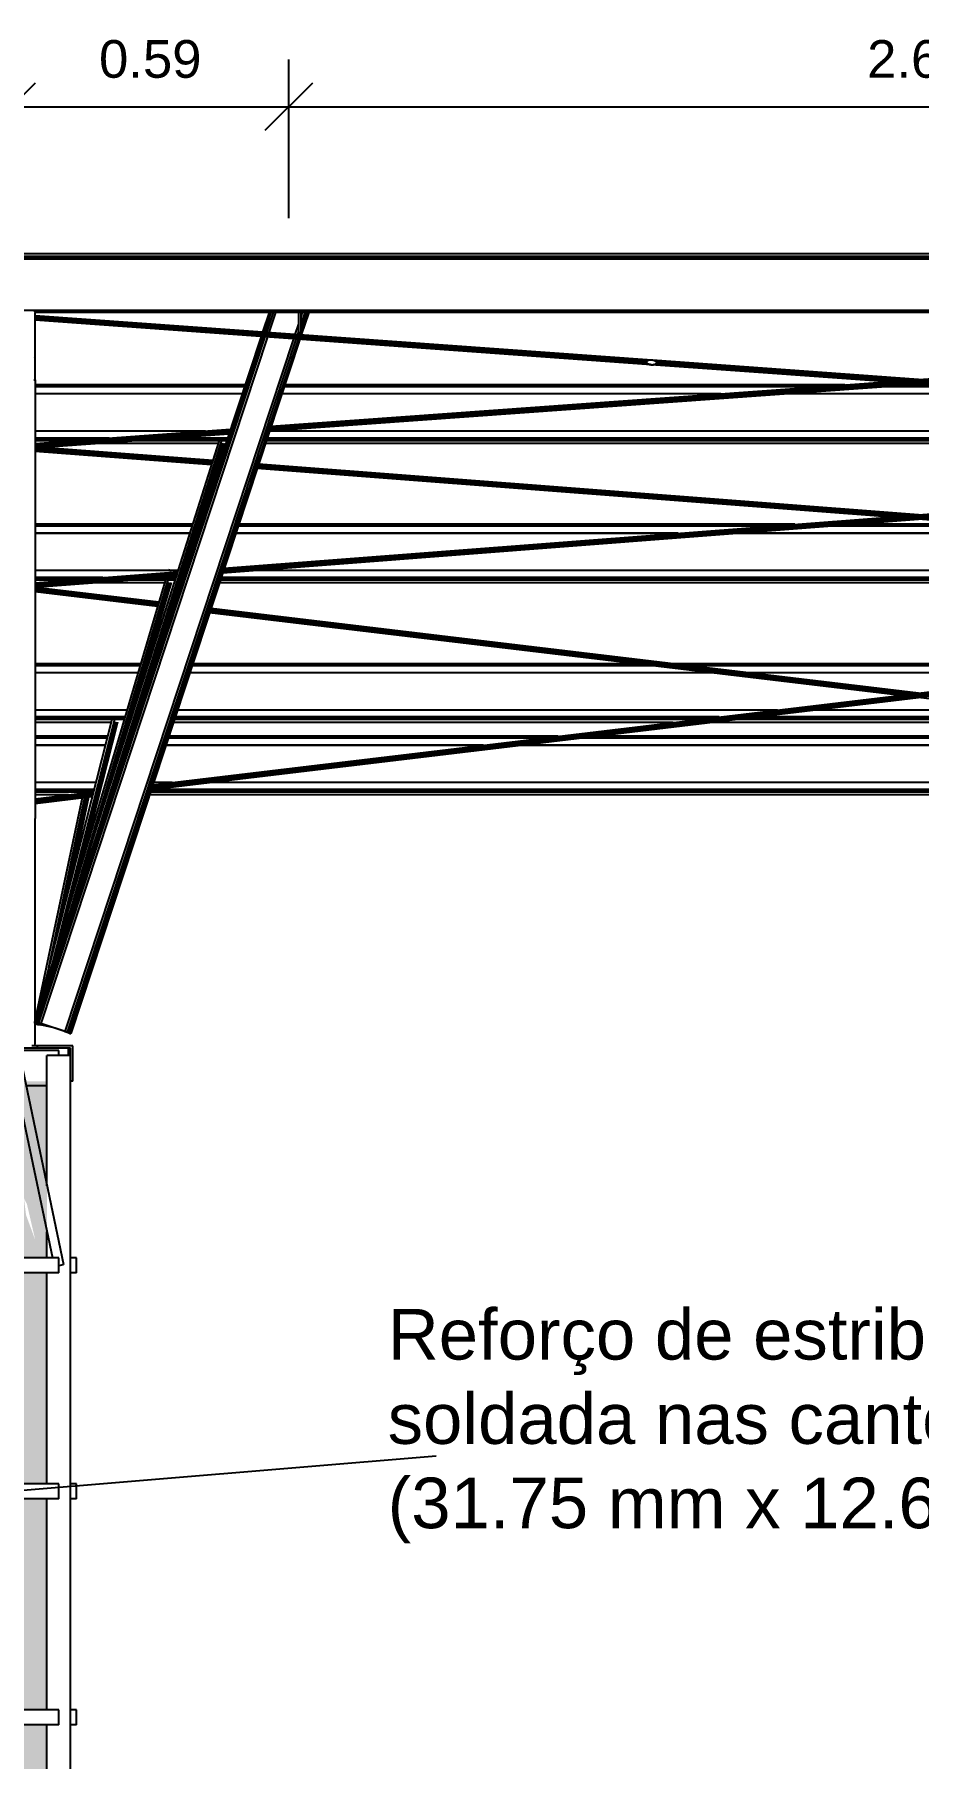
# Model space of a CAD drawing. Header units: millimetres. Extents: x 357 to 945, y 547 to 720.
# Drawn here: x 686.276 to 688.152, y 644.764 to 648.425 of the extents above; entities that cross this region are included whole.
import ezdxf

# ---------------------------------------------------------------- set-up
doc = ezdxf.new("R2010")
doc.units = ezdxf.units.MM
doc.header["$PDMODE"] = 34
doc.layers.add('ANC_COTAS', color=7, linetype='Continuous', lineweight=9)
for name, color, linetype in [('LCL - COTAS', 30, 'Continuous'), ('LCL-TEXTO4', 4, 'Continuous'), ('PLANTA-VIS', 7, 'Continuous')]:
    doc.layers.add(name, color=color, linetype=linetype)
doc.styles.add('Arial', font='arial.ttf')
doc.styles.add('ROMANS', font='arial.ttf')
doc.dimstyles.new('1-100', dxfattribs={"dimscale": 2, "dimtxt": 0.04, "dimasz": 0.05, "dimexe": 0.05, "dimexo": 0.1, "dimgap": 0.03, "dimtad": 1, "dimzin": 1, "dimdsep": 46, "dimtxsty": 'Arial', "dimblk": 'OBLIQUE', "dimcen": 0, "dimclrd": 256, "dimclre": 256, "dimclrt": 256, "dimadec": 0, "dimazin": 0, "dimtfac": 1, "dimtofl": 0, "dimtmove": 2, "dimatfit": 3, "dimldrblk": 'OBLIQUE', "dimfxl": 0.04, "dimtolj": 1, "dimtzin": 1, "dimarcsym": 0})

# ---------------------------------------------------------------- blocks, each defined once
blk = doc.blocks.new('_OBLIQUE')
at = {"color": 0, "linetype": 'ByBlock', "lineweight": -2}
blk.add_line((-0.5, -0.5), (0.5, 0.5), dxfattribs=at)
blk = doc.blocks.new('*D183')
at = {"layer": 'Defpoints', "color": 0, "transparency": 16777216}
for p in [(686.2271, 648.2721), (685.6411, 647.8351), (686.2271, 647.7428)]:
    blk.add_point(p, dxfattribs=at)
at = {"layer": 'LCL - COTAS', "lineweight": -2, "transparency": 16777216}
for p, q in [((685.6411, 648.0351), (685.6411, 648.3721)), ((686.2271, 647.9428), (686.2271, 648.3721)), ((685.6411, 648.2721), (686.2271, 648.2721))]:
    blk.add_line(p, q, dxfattribs=at)
at = {"layer": 'LCL - COTAS', "lineweight": -2, "transparency": 16777216, "xscale": 0.1, "yscale": 0.1, "zscale": 0.1, "rotation": 180}
blk.add_blockref('_OBLIQUE', (685.6411, 648.2721), dxfattribs=at)
at = {"layer": 'LCL - COTAS', "lineweight": -2, "transparency": 16777216, "xscale": 0.1, "yscale": 0.1, "zscale": 0.1}
blk.add_blockref('_OBLIQUE', (686.2271, 648.2721), dxfattribs=at)
at = {"layer": 'LCL - COTAS', "transparency": 16777216, "insert": (685.9341, 648.3729), "char_height": 0.08, "attachment_point": 5, "style": 'Arial'}
blk.add_mtext('\\A1;0.59', dxfattribs=at)
blk = doc.blocks.new('*D184')
at = {"layer": 'Defpoints', "color": 0, "transparency": 16777216}
for p in [(686.8156, 648.2721), (686.8156, 647.8351), (686.2271, 647.7428)]:
    blk.add_point(p, dxfattribs=at)
at = {"layer": 'LCL - COTAS', "lineweight": -2, "transparency": 16777216}
for p, q in [((686.2271, 647.9428), (686.2271, 648.3721)), ((686.8156, 648.0351), (686.8156, 648.3721)), ((686.2271, 648.2721), (686.8156, 648.2721))]:
    blk.add_line(p, q, dxfattribs=at)
at = {"layer": 'LCL - COTAS', "lineweight": -2, "transparency": 16777216, "xscale": 0.1, "yscale": 0.1, "zscale": 0.1, "rotation": 180}
blk.add_blockref('_OBLIQUE', (686.2271, 648.2721), dxfattribs=at)
at = {"layer": 'LCL - COTAS', "lineweight": -2, "transparency": 16777216, "xscale": 0.1, "yscale": 0.1, "zscale": 0.1}
blk.add_blockref('_OBLIQUE', (686.8156, 648.2721), dxfattribs=at)
at = {"layer": 'LCL - COTAS', "transparency": 16777216, "insert": (686.5214, 648.3729), "char_height": 0.08, "attachment_point": 5, "style": 'Arial'}
blk.add_mtext('\\A1;0.59', dxfattribs=at)
blk = doc.blocks.new('*D185')
at = {"layer": 'Defpoints', "color": 0, "transparency": 16777216}
for p in [(689.4886, 648.2721), (686.8156, 647.8351), (689.4886, 647.8351)]:
    blk.add_point(p, dxfattribs=at)
at = {"layer": 'LCL - COTAS', "lineweight": -2, "transparency": 16777216}
for p, q in [((686.8156, 648.0351), (686.8156, 648.3721)), ((689.4886, 648.0351), (689.4886, 648.3721)), ((686.8156, 648.2721), (689.4886, 648.2721))]:
    blk.add_line(p, q, dxfattribs=at)
at = {"layer": 'LCL - COTAS', "lineweight": -2, "transparency": 16777216, "xscale": 0.1, "yscale": 0.1, "zscale": 0.1, "rotation": 180}
blk.add_blockref('_OBLIQUE', (686.8156, 648.2721), dxfattribs=at)
at = {"layer": 'LCL - COTAS', "lineweight": -2, "transparency": 16777216, "xscale": 0.1, "yscale": 0.1, "zscale": 0.1}
blk.add_blockref('_OBLIQUE', (689.4886, 648.2721), dxfattribs=at)
at = {"layer": 'LCL - COTAS', "transparency": 16777216, "insert": (688.1521, 648.3729), "char_height": 0.08, "attachment_point": 5, "style": 'Arial'}
blk.add_mtext('\\A1;2.67', dxfattribs=at)

msp = doc.modelspace()

# ---------------------------------------------------------------- hatches: boundary and pattern name
at = {"layer": 'ANC_COTAS'}
h = msp.add_hatch(dxfattribs=at)
h.set_pattern_fill('AR-CONC', color=256, scale=0.0005)
h.set_pattern_definition([(50, (-0.12053, -11.3066), (0.0910923345, -0.007969543), [0.009525, -0.104775]), (355, (-0.12053, -11.3066), (-0.017621711, 0.095528423), [0.00762, -0.083820292]), (100.451445, (-0.11294, -11.30726), (0.0734706235, 0.087558876), [0.008095004, -0.089045122]), (46.1842, (-0.12053, -11.2812), (0.13553952, -0.021021164), [0.0142875, -0.1571625]), (96.635558, (-0.10924, -11.28295), (0.118702067, 0.123713062), [0.012142512, -0.133567804]), (351.184151, (-0.12053, -11.2812), (0.118702067, 0.123713062), [0.011429984, -0.125729866]), (21, (-0.10783, -11.28755), (0.0758071956, -0.051132599), [0.009525, -0.104775]), (326, (-0.10783, -11.28755), (0.030901014, 0.092093983), [0.00762, -0.08382]), (71.451445, (-0.10151, -11.29181), (0.10670821, 0.0409613844), [0.008095004, -0.089044969]), (37.5, (-0.12053, -11.3066), (0.0015443016, 0.0422775194), [0, -0.082804, 0, -0.08509, 0, -0.0841375]), (7.5, (-0.12053, -11.3066), (0.0334098313, 0.0500902874), [0, -0.048514, 0, -0.080899, 0, -0.0320675]), (327.5, (-0.148852, -11.3066), (0.0677952976, -0.002864372), [0, -0.03175, 0, -0.09906, 0, -0.131445]), (317.5, (-0.16155, -11.3066), (0.0740645907, 0.0127132455), [0, -0.041275, 0, -0.065786, 0, -0.093345])])
h.paths.add_polyline_path([(686.3021, 643.87517), (686.1521, 643.87517), (686.1521, 643.61715), (686.3021, 643.61715)])
h.paths.add_polyline_path([(686.3021, 644.35517), (686.1521, 644.35517), (686.1521, 643.90692), (686.3021, 643.90692)])
h.paths.add_polyline_path([(686.3021, 644.83517), (686.1521, 644.83517), (686.1521, 644.38692), (686.3021, 644.38692)])
h.paths.add_polyline_path([(686.3021, 645.31517), (686.1521, 645.31517), (686.1521, 644.86692), (686.3021, 644.86692)])
h.paths.add_polyline_path([(686.3021, 645.79517), (686.1521, 645.79517), (686.1521, 645.34692), (686.3021, 645.34692)])
h.paths.add_polyline_path([(686.3021, 646.20214), (686.1521, 646.20214), (686.1521, 645.82692), (686.3021, 645.82692)])
h.paths.add_polyline_path([(686.25761, 645.91802), (686.27722, 645.86467), (686.25949, 645.9413), (686.2532, 645.95388)], flags=16)

# ---------------------------------------------------------------- linework, layer by layer
msp.add_line((687.12807, 645.40574), (686.2174, 645.33014))
at = {"layer": 'PLANTA-VIS', "extrusion": (0, 1, 0)}
for p, q in [((690.0771, 647.95968), (685.2271, 647.95968)), ((690.0771, 647.95372), (685.2271, 647.95372)), ((690.0771, 647.95306), (685.2271, 647.95306)), ((690.0771, 647.95175), (685.2271, 647.95175)), ((690.0771, 647.94998), (685.2271, 647.94998)), ((690.0771, 647.94803), (685.2271, 647.94803)), ((690.0771, 647.83926), (685.2271, 647.83926)), ((690.03025, 647.83742), (686.27394, 647.83742)), ((690.0284, 647.83598), (686.2758, 647.83598)), ((690.02767, 647.83515), (686.27652, 647.83515)), ((686.27664, 647.73904), (686.27664, 647.8351)), ((690.02751, 647.83506), (686.27668, 647.83506)), ((686.2771, 647.73672), (686.2771, 647.83506)), ((686.77352, 647.83506), (686.75972, 647.79324)), ((686.77456, 647.83506), (686.76074, 647.79316)), ((686.77753, 647.83506), (686.76364, 647.79295)), ((686.78197, 647.83506), (686.76797, 647.79264)), ((686.78721, 647.83506), (686.77309, 647.79227)), ((686.8361, 647.83506), (686.8361, 647.79139)), ((686.85672, 647.83506), (686.84098, 647.78736)), ((686.8411, 647.83506), (686.8411, 647.79139)), ((686.85375, 647.83506), (686.8411, 647.79671)), ((686.84931, 647.83506), (686.8411, 647.81019)), ((686.84407, 647.83506), (686.8411, 647.82605)), ((686.85776, 647.83506), (686.84199, 647.78729)), ((687.5862, 647.73346), (686.2771, 647.82814)), ((687.58483, 647.73354), (686.2771, 647.82812)), ((687.58346, 647.73355), (686.2771, 647.82803)), ((687.58213, 647.73348), (686.2771, 647.82786)), ((687.58084, 647.73333), (686.2771, 647.82762)), ((687.57964, 647.73311), (686.2771, 647.82732)), ((687.57852, 647.73283), (686.2771, 647.82695)), ((687.57752, 647.73247), (686.2771, 647.82653)), ((687.57664, 647.73206), (686.2771, 647.82605)), ((687.5759, 647.7316), (686.2771, 647.82554)), ((687.57532, 647.73109), (686.2771, 647.82499)), ((687.57489, 647.73055), (686.2771, 647.82441)), ((687.57463, 647.72997), (686.2771, 647.82382)), ((687.57455, 647.72938), (686.2771, 647.82322)), ((687.57463, 647.72878), (686.2771, 647.82262)), ((687.57489, 647.72817), (686.2771, 647.82204)), ((687.57532, 647.72758), (686.2771, 647.82147)), ((687.5759, 647.727), (686.2771, 647.82094)), ((687.57664, 647.72645), (686.2771, 647.82044)), ((687.57752, 647.72594), (686.2771, 647.81999)), ((687.57852, 647.72547), (686.2771, 647.8196)), ((687.57964, 647.72505), (686.2771, 647.81926)), ((687.58084, 647.72469), (686.2771, 647.81899)), ((687.58213, 647.7244), (686.2771, 647.81878)), ((687.58346, 647.72417), (686.2771, 647.81865)), ((687.58483, 647.72402), (686.2771, 647.8186)), ((686.8361, 647.8109), (686.82863, 647.78825)), ((686.75664, 647.78391), (686.27641, 646.32857)), ((686.75766, 647.78384), (686.27735, 646.32826)), ((686.76056, 647.78363), (686.28003, 646.32738)), ((686.76489, 647.78332), (686.28403, 646.32606)), ((686.77002, 647.78295), (686.28876, 646.3245)), ((686.82555, 647.77893), (686.34004, 646.30758)), ((686.83067, 647.77856), (686.34476, 646.30602)), ((686.83501, 647.77825), (686.34877, 646.3047)), ((686.8379, 647.77804), (686.35144, 646.30382)), ((686.83892, 647.77796), (686.35238, 646.30351)), ((686.8361, 647.79503), (686.83374, 647.78788)), ((686.8411, 647.79139), (686.8361, 647.79139)), ((686.83934, 647.79139), (686.83809, 647.78757)), ((686.27664, 647.73904), (686.27534, 647.74101)), ((686.2771, 647.73672), (686.27664, 647.73904)), ((686.2771, 647.69222), (686.2771, 647.73672)), ((686.77474, 647.58348), (688.71664, 647.72393)), ((687.57463, 647.72997), (687.57455, 647.72938)), ((687.57455, 647.72938), (687.57463, 647.72878)), ((687.57489, 647.73055), (687.57463, 647.72997)), ((687.57463, 647.72878), (687.57489, 647.72817)), ((687.57532, 647.73109), (687.57489, 647.73055)), ((687.57489, 647.72817), (687.57532, 647.72758)), ((687.5759, 647.7316), (687.57532, 647.73109)), ((687.57532, 647.72758), (687.5759, 647.727)), ((687.57664, 647.73206), (687.5759, 647.7316)), ((687.5759, 647.727), (687.57664, 647.72645)), ((687.57752, 647.73247), (687.57664, 647.73206)), ((687.57664, 647.72645), (687.57752, 647.72594)), ((687.57852, 647.73283), (687.57752, 647.73247)), ((687.57752, 647.72594), (687.57852, 647.72547)), ((687.57964, 647.73311), (687.57852, 647.73283)), ((687.57852, 647.72547), (687.57964, 647.72505)), ((687.58084, 647.73333), (687.57964, 647.73311)), ((687.57964, 647.72505), (687.58084, 647.72469)), ((687.58213, 647.73348), (687.58084, 647.73333)), ((687.58084, 647.72469), (687.58213, 647.7244)), ((687.58346, 647.73355), (687.58213, 647.73348)), ((687.58213, 647.7244), (687.58346, 647.72417)), ((687.58483, 647.73354), (687.58346, 647.73355)), ((687.58346, 647.72417), (687.58483, 647.72402)), ((687.5862, 647.73346), (687.58483, 647.73354)), ((687.58483, 647.72402), (687.5862, 647.72393)), ((688.15, 647.68314), (687.58483, 647.72402)), ((687.58757, 647.73331), (687.5862, 647.73346)), ((688.1521, 647.69253), (687.5862, 647.73346)), ((687.5862, 647.72393), (687.58757, 647.72393)), ((688.15137, 647.68306), (687.5862, 647.72393)), ((687.5889, 647.73308), (687.58757, 647.73331)), ((688.1521, 647.69248), (687.58757, 647.73331)), ((687.58757, 647.72393), (687.5889, 647.724)), ((689.52945, 647.58348), (687.58757, 647.72393)), ((687.59018, 647.73278), (687.5889, 647.73308)), ((688.1521, 647.69235), (687.5889, 647.73308)), ((687.5889, 647.724), (687.59018, 647.72415)), ((688.1521, 647.68327), (687.5889, 647.724)), ((687.59139, 647.73242), (687.59018, 647.73278)), ((688.1521, 647.69214), (687.59018, 647.73278)), ((687.59018, 647.72415), (687.59139, 647.72436)), ((688.1521, 647.68351), (687.59018, 647.72415)), ((687.5925, 647.73201), (687.59139, 647.73242)), ((688.1521, 647.69187), (687.59139, 647.73242)), ((687.59139, 647.72436), (687.5925, 647.72465)), ((688.1521, 647.68381), (687.59139, 647.72436)), ((687.59351, 647.73154), (687.5925, 647.73201)), ((688.1521, 647.69153), (687.5925, 647.73201)), ((687.5925, 647.72465), (687.59351, 647.725)), ((688.1521, 647.68418), (687.5925, 647.72465)), ((687.59439, 647.73102), (687.59351, 647.73154)), ((688.1521, 647.69114), (687.59351, 647.73154)), ((687.59351, 647.725), (687.59439, 647.72541)), ((688.1521, 647.6846), (687.59351, 647.725)), ((687.59512, 647.73047), (687.59439, 647.73102)), ((688.1521, 647.69069), (687.59439, 647.73102)), ((687.59439, 647.72541), (687.59512, 647.72588)), ((688.1521, 647.68508), (687.59439, 647.72541)), ((687.59571, 647.7299), (687.59512, 647.73047)), ((688.1521, 647.69019), (687.59512, 647.73047)), ((687.59512, 647.72588), (687.59571, 647.72638)), ((688.1521, 647.68559), (687.59512, 647.72588)), ((687.59613, 647.7293), (687.59571, 647.7299)), ((688.1521, 647.68966), (687.59571, 647.7299)), ((687.59571, 647.72638), (687.59613, 647.72693)), ((688.1521, 647.68614), (687.59571, 647.72638)), ((687.59639, 647.7287), (687.59613, 647.7293)), ((688.1521, 647.68909), (687.59613, 647.7293)), ((687.59613, 647.72693), (687.59639, 647.7275)), ((688.1521, 647.68672), (687.59613, 647.72693)), ((687.59648, 647.72809), (687.59639, 647.7287)), ((688.1521, 647.68851), (687.59639, 647.7287)), ((687.59639, 647.7275), (687.59648, 647.72809)), ((688.1521, 647.68731), (687.59639, 647.7275)), ((688.1521, 647.68791), (687.59648, 647.72809)), ((688.1521, 647.69253), (688.71801, 647.73346)), ((688.1521, 647.69248), (688.71664, 647.73331)), ((688.1521, 647.69235), (688.71531, 647.73308)), ((688.1521, 647.69214), (688.71403, 647.73278)), ((688.1521, 647.69187), (688.71282, 647.73242)), ((688.1521, 647.69153), (688.71171, 647.73201)), ((688.1521, 647.69114), (688.7107, 647.73154)), ((688.1521, 647.69069), (688.70982, 647.73102)), ((688.1521, 647.69019), (688.70909, 647.73047)), ((688.1521, 647.68966), (688.7085, 647.7299)), ((688.1521, 647.68909), (688.70807, 647.7293)), ((688.1521, 647.68851), (688.70782, 647.7287)), ((688.1521, 647.68791), (688.70773, 647.72809)), ((688.1521, 647.68731), (688.70782, 647.7275)), ((688.1521, 647.68672), (688.70807, 647.72693)), ((688.1521, 647.68614), (688.7085, 647.72638)), ((688.1521, 647.68559), (688.70909, 647.72588)), ((688.1521, 647.68508), (688.70982, 647.72541)), ((688.1521, 647.6846), (688.7107, 647.725)), ((688.1521, 647.68418), (688.71171, 647.72465)), ((688.1521, 647.68381), (688.71282, 647.72436)), ((688.1521, 647.68351), (688.71403, 647.72415)), ((688.1521, 647.68327), (688.71531, 647.724)), ((686.2741, 647.69222), (686.2771, 647.69222)), ((686.2771, 647.69222), (686.2771, 646.75994)), ((686.77657, 647.58902), (688.11395, 647.68575)), ((686.77677, 647.58962), (688.1099, 647.68604)), ((686.77696, 647.5902), (688.106, 647.68632)), ((686.77714, 647.59075), (688.10231, 647.68659)), ((686.77731, 647.59125), (688.09888, 647.68684)), ((686.77746, 647.59172), (688.09577, 647.68706)), ((686.7776, 647.59212), (688.09303, 647.68726)), ((686.77771, 647.59247), (688.0907, 647.68743)), ((686.7778, 647.59275), (688.08882, 647.68756)), ((686.77787, 647.59295), (688.08741, 647.68767)), ((686.77791, 647.59309), (688.08651, 647.68773)), ((686.77793, 647.59315), (688.08612, 647.68776)), ((686.72276, 647.68123), (686.2771, 647.68123)), ((686.72273, 647.68114), (686.2771, 647.68114)), ((686.72245, 647.68031), (686.2771, 647.68031)), ((686.72198, 647.67887), (686.2771, 647.67887)), ((686.72137, 647.67703), (686.2771, 647.67703)), ((686.71648, 647.6622), (686.2771, 647.6622)), ((686.71636, 647.66183), (686.2771, 647.66183)), ((686.77471, 647.58339), (688.1521, 647.68301)), ((686.77471, 647.58337), (688.1521, 647.68299)), ((686.7748, 647.58365), (688.15019, 647.68313)), ((686.77488, 647.5839), (688.14852, 647.68325)), ((686.77498, 647.58421), (688.14641, 647.6834)), ((686.77511, 647.58459), (688.14387, 647.68358)), ((686.77525, 647.58502), (688.14094, 647.68379)), ((686.77541, 647.58551), (688.13767, 647.68403)), ((686.77559, 647.58604), (688.1341, 647.68429)), ((686.77577, 647.5866), (688.13029, 647.68456)), ((686.77597, 647.58719), (688.12631, 647.68485)), ((686.77617, 647.5878), (688.12222, 647.68515)), ((686.77637, 647.58841), (688.11808, 647.68545)), ((687.72753, 647.66183), (686.8006, 647.66183)), ((687.73265, 647.6622), (686.80072, 647.6622)), ((687.93769, 647.67703), (686.80561, 647.67703)), ((687.96313, 647.67887), (686.80622, 647.67887)), ((687.98305, 647.68031), (686.80669, 647.68031)), ((687.99452, 647.68114), (686.80697, 647.68114)), ((687.99577, 647.68123), (686.807, 647.68123)), ((688.4447, 647.66183), (687.85951, 647.66183)), ((688.43959, 647.6622), (687.86462, 647.6622)), ((688.23454, 647.67703), (688.06967, 647.67703)), ((688.2091, 647.67887), (688.09511, 647.67887)), ((688.18919, 647.68031), (688.11502, 647.68031)), ((688.17771, 647.68114), (688.1265, 647.68114)), ((688.17647, 647.68123), (688.12774, 647.68123)), ((689.52948, 647.58339), (688.1521, 647.68301)), ((689.52949, 647.58337), (688.1521, 647.68299)), ((686.2771, 647.55692), (686.69163, 647.5869)), ((686.2771, 647.55687), (686.69162, 647.58685)), ((686.2771, 647.55674), (686.69157, 647.58671)), ((686.2771, 647.55653), (686.6915, 647.5865)), ((686.2771, 647.55626), (686.69141, 647.58623)), ((686.2771, 647.55592), (686.6913, 647.58588)), ((686.2771, 647.55553), (686.69116, 647.58547)), ((686.2771, 647.55508), (686.69101, 647.58501)), ((686.2771, 647.55458), (686.69084, 647.58451)), ((686.2771, 647.55405), (686.69066, 647.58396)), ((686.2771, 647.55348), (686.69047, 647.58338)), ((686.63882, 647.58309), (686.2771, 647.58309)), ((686.2771, 647.5529), (686.69027, 647.58278)), ((686.2771, 647.5523), (686.69007, 647.58217)), ((686.2771, 647.5517), (686.68987, 647.58155)), ((686.2771, 647.55111), (686.68967, 647.58095)), ((686.2771, 647.55053), (686.68947, 647.58036)), ((686.2771, 647.54998), (686.68929, 647.57979)), ((686.2771, 647.54947), (686.68911, 647.57927)), ((686.2771, 647.54899), (686.68895, 647.57878)), ((686.2771, 647.54857), (686.68881, 647.57835)), ((686.2771, 647.5482), (686.68869, 647.57797)), ((686.2771, 647.5479), (686.68858, 647.57766)), ((686.2771, 647.54766), (686.6885, 647.57741)), ((686.2771, 647.54749), (686.68845, 647.57724)), ((686.2771, 647.5474), (686.68841, 647.57715)), ((686.2771, 647.54738), (686.68841, 647.57713)), ((689.52958, 647.58309), (686.77461, 647.58309)), ((686.66742, 647.56306), (686.27626, 646.32812)), ((686.43378, 647.56826), (686.2771, 647.56826)), ((686.40681, 647.56631), (686.2771, 647.56631)), ((686.38248, 647.56455), (686.2771, 647.56455)), ((686.36423, 647.56323), (686.2771, 647.56323)), ((686.3551, 647.56257), (686.2771, 647.56257)), ((686.65321, 647.51819), (686.2771, 647.54713)), ((686.65304, 647.51767), (686.2771, 647.5466)), ((686.65287, 647.51712), (686.2771, 647.54604)), ((686.65269, 647.51655), (686.2771, 647.54545)), ((686.6525, 647.51597), (686.2771, 647.54486)), ((686.65232, 647.51538), (686.2771, 647.54426)), ((686.65213, 647.51481), (686.2771, 647.54366)), ((686.65196, 647.51424), (686.2771, 647.54309)), ((686.65179, 647.5137), (686.2771, 647.54253)), ((686.65163, 647.5132), (686.2771, 647.54202)), ((686.65148, 647.51273), (686.2771, 647.54154)), ((686.65135, 647.51232), (686.2771, 647.54112)), ((686.65123, 647.51196), (686.2771, 647.54075)), ((686.65114, 647.51166), (686.2771, 647.54044)), ((686.65106, 647.51142), (686.2771, 647.5402)), ((686.65101, 647.51126), (686.2771, 647.54003)), ((686.65098, 647.51117), (686.2771, 647.53993)), ((686.65098, 647.51114), (686.2771, 647.53991)), ((686.65336, 647.51868), (686.27878, 647.5475)), ((686.6535, 647.51911), (686.28179, 647.54772)), ((686.65362, 647.5195), (686.28443, 647.54791)), ((686.65373, 647.51983), (686.28668, 647.54807)), ((686.65381, 647.52009), (686.28849, 647.5482)), ((686.65387, 647.52029), (686.28984, 647.5483)), ((686.65391, 647.52041), (686.2907, 647.54836)), ((686.65393, 647.52047), (686.29106, 647.54839)), ((686.66537, 647.55661), (686.40467, 647.55661)), ((686.67267, 647.56306), (686.40706, 646.72451)), ((686.67178, 647.55824), (686.42302, 646.77287)), ((686.67347, 647.55785), (686.46826, 646.90997)), ((686.66726, 647.56257), (686.48708, 647.56257)), ((686.68382, 647.56323), (686.49621, 647.56323)), ((686.68426, 647.56455), (686.51446, 647.56455)), ((686.67612, 647.55759), (686.53625, 647.116)), ((686.68484, 647.56631), (686.53879, 647.56631)), ((686.68548, 647.56826), (686.56575, 647.56826)), ((686.6793, 647.5575), (686.61639, 647.35886)), ((686.6836, 647.56257), (686.67251, 647.56257)), ((689.53832, 647.55661), (686.76588, 647.55661)), ((689.53635, 647.56257), (686.76784, 647.56257)), ((689.53614, 647.56323), (686.76806, 647.56323)), ((689.5357, 647.56455), (686.7685, 647.56455)), ((689.53512, 647.56631), (686.76908, 647.56631)), ((689.53448, 647.56826), (686.76972, 647.56826)), ((686.6753, 647.28212), (689.55576, 647.50376)), ((688.15011, 647.39579), (686.7484, 647.50365)), ((688.15142, 647.39571), (686.74841, 647.50367)), ((689.62889, 647.28212), (686.74844, 647.50376)), ((688.1521, 647.39592), (686.74849, 647.50393)), ((688.1521, 647.39616), (686.74857, 647.50416)), ((688.1521, 647.39647), (686.74867, 647.50446)), ((688.1521, 647.39684), (686.74879, 647.50482)), ((688.1521, 647.39726), (686.74893, 647.50524)), ((688.1521, 647.39774), (686.74908, 647.5057)), ((688.1521, 647.39826), (686.74924, 647.5062)), ((688.1521, 647.39881), (686.74942, 647.50674)), ((688.1521, 647.39939), (686.74961, 647.5073)), ((688.1521, 647.39998), (686.7498, 647.50788)), ((688.1521, 647.40058), (686.74999, 647.50847)), ((688.1521, 647.40117), (686.75018, 647.50905)), ((688.1521, 647.40176), (686.75037, 647.50962)), ((688.1521, 647.40232), (686.75055, 647.51017)), ((688.1521, 647.40286), (686.75072, 647.51069)), ((688.1521, 647.40335), (686.75088, 647.51117)), ((688.1521, 647.4038), (686.75103, 647.51161)), ((688.1521, 647.4042), (686.75116, 647.512)), ((688.1521, 647.40453), (686.75126, 647.51232)), ((688.1521, 647.4048), (686.75135, 647.51259)), ((688.1521, 647.405), (686.75142, 647.51278)), ((688.1521, 647.40513), (686.75146, 647.51291)), ((688.1521, 647.40519), (686.75147, 647.51296)), ((688.1521, 647.40519), (689.55272, 647.51296)), ((688.1521, 647.40513), (689.55274, 647.51291)), ((688.1521, 647.405), (689.55278, 647.51278)), ((688.1521, 647.4048), (689.55285, 647.51259)), ((688.1521, 647.40453), (689.55293, 647.51232)), ((688.1521, 647.4042), (689.55304, 647.51199)), ((688.1521, 647.4038), (689.55317, 647.51161)), ((688.1521, 647.40335), (689.55331, 647.51117)), ((688.1521, 647.40286), (689.55347, 647.51069)), ((688.1521, 647.40232), (689.55364, 647.51017)), ((688.1521, 647.40176), (689.55382, 647.50962)), ((688.1521, 647.40117), (689.55401, 647.50905)), ((688.1521, 647.40058), (689.5542, 647.50847)), ((688.1521, 647.39998), (689.5544, 647.50788)), ((688.1521, 647.39939), (689.55459, 647.5073)), ((688.1521, 647.39881), (689.55477, 647.50674)), ((688.1521, 647.39826), (689.55495, 647.5062)), ((688.1521, 647.39774), (689.55512, 647.5057)), ((688.1521, 647.39726), (689.55527, 647.50524)), ((688.1521, 647.39684), (689.55541, 647.50482)), ((688.1521, 647.39647), (689.55553, 647.50446)), ((688.1521, 647.39616), (689.55563, 647.50416)), ((688.1521, 647.39592), (689.5557, 647.50393)), ((686.67526, 647.282), (688.1521, 647.39564)), ((686.67527, 647.28202), (688.1521, 647.39566)), ((686.67536, 647.28229), (688.15026, 647.39578)), ((686.67544, 647.28254), (688.14868, 647.3959)), ((686.67554, 647.28285), (688.14669, 647.39605)), ((686.67567, 647.28323), (688.14429, 647.39624)), ((686.67581, 647.28367), (688.14152, 647.39645)), ((686.67597, 647.28415), (688.13843, 647.39669)), ((686.67615, 647.28469), (688.13507, 647.39695)), ((686.67634, 647.28525), (688.13149, 647.39722)), ((686.67653, 647.28584), (688.12774, 647.39751)), ((686.67673, 647.28645), (688.12389, 647.39781)), ((686.67693, 647.28707), (688.11999, 647.39811)), ((686.67714, 647.28768), (688.11611, 647.39841)), ((686.67733, 647.28828), (688.11231, 647.3987)), ((686.67753, 647.28886), (688.10865, 647.39898)), ((686.67771, 647.2894), (688.10518, 647.39925)), ((686.67787, 647.28991), (688.10197, 647.39949)), ((686.67803, 647.29037), (688.09905, 647.39972)), ((686.67816, 647.29078), (688.09649, 647.39992)), ((686.67827, 647.29112), (688.09431, 647.40008)), ((686.67836, 647.2914), (688.09255, 647.40022)), ((686.67843, 647.29161), (688.09124, 647.40032)), ((686.67848, 647.29174), (688.09041, 647.40038)), ((686.67849, 647.29179), (688.09005, 647.40041)), ((689.62893, 647.28202), (688.1521, 647.39566)), ((689.62893, 647.282), (688.1521, 647.39564)), ((686.61101, 647.38498), (686.2771, 647.38498)), ((686.61098, 647.38489), (686.2771, 647.38489)), ((686.61072, 647.38406), (686.2771, 647.38406)), ((686.61026, 647.38262), (686.2771, 647.38262)), ((686.60968, 647.38078), (686.2771, 647.38078)), ((686.60498, 647.36595), (686.2771, 647.36595)), ((686.60487, 647.36558), (686.2771, 647.36558)), ((687.63735, 647.36558), (686.70284, 647.36558)), ((687.64215, 647.36595), (686.70296, 647.36595)), ((687.83488, 647.38078), (686.70786, 647.38078)), ((687.85879, 647.38262), (686.70846, 647.38262)), ((687.87751, 647.38406), (686.70894, 647.38406)), ((687.88829, 647.38489), (686.70921, 647.38489)), ((687.88946, 647.38498), (686.70924, 647.38498)), ((688.54276, 647.36558), (687.76145, 647.36558)), ((688.53795, 647.36595), (687.76626, 647.36595)), ((688.34523, 647.38078), (687.95898, 647.38078)), ((688.32131, 647.38262), (687.9829, 647.38262)), ((688.3026, 647.38406), (688.00161, 647.38406)), ((688.29181, 647.38489), (688.0124, 647.38489)), ((688.29064, 647.38498), (688.01357, 647.38498)), ((686.57993, 647.28684), (686.2771, 647.28684)), ((686.2771, 647.26091), (686.57907, 647.28414)), ((686.2771, 647.26085), (686.57906, 647.28409)), ((686.2771, 647.26072), (686.57902, 647.28396)), ((686.2771, 647.26052), (686.57895, 647.28375)), ((686.2771, 647.26025), (686.57886, 647.28347)), ((686.2771, 647.25992), (686.57875, 647.28313)), ((686.2771, 647.25952), (686.57863, 647.28272)), ((686.55993, 647.28862), (686.55941, 647.28684)), ((686.56473, 647.2872), (686.55993, 647.28862)), ((686.55993, 647.28862), (686.56531, 647.28703)), ((686.56088, 647.28834), (686.56597, 647.28684)), ((686.56421, 647.28735), (686.56597, 647.28684)), ((686.56473, 647.2872), (686.56463, 647.28684)), ((686.56473, 647.2872), (686.56531, 647.28703)), ((686.56531, 647.28703), (686.56526, 647.28684)), ((686.56531, 647.28703), (686.56596, 647.28684)), ((689.56605, 647.28684), (686.73816, 647.28684)), ((686.55349, 647.26681), (686.27603, 646.32737)), ((686.2771, 647.25907), (686.57848, 647.28226)), ((686.2771, 647.25858), (686.57832, 647.28176)), ((686.2771, 647.25805), (686.57815, 647.28121)), ((686.2771, 647.25748), (686.57796, 647.28063)), ((686.2771, 647.2569), (686.57777, 647.28003)), ((686.2771, 647.2563), (686.57758, 647.27942)), ((686.2771, 647.2557), (686.57738, 647.27881)), ((686.2771, 647.25511), (686.57719, 647.2782)), ((686.2771, 647.25453), (686.577, 647.27761)), ((686.2771, 647.25398), (686.57683, 647.27704)), ((686.2771, 647.25346), (686.57666, 647.27651)), ((686.2771, 647.25299), (686.5765, 647.27603)), ((686.2771, 647.25256), (686.57637, 647.27559)), ((686.2771, 647.25219), (686.57625, 647.27521)), ((686.2771, 647.25188), (686.57615, 647.2749)), ((686.2771, 647.25164), (686.57607, 647.27465)), ((686.2771, 647.25147), (686.57601, 647.27448)), ((686.2771, 647.25138), (686.57598, 647.27438)), ((686.2771, 647.25136), (686.57597, 647.27436)), ((686.42133, 647.27201), (686.2771, 647.27201)), ((686.39599, 647.27006), (686.2771, 647.27006)), ((686.37312, 647.2683), (686.2771, 647.2683)), ((686.35596, 647.26698), (686.2771, 647.26698)), ((686.34738, 647.26632), (686.2771, 647.26632)), ((686.53956, 647.21965), (686.2771, 647.25109)), ((686.53955, 647.21962), (686.2771, 647.25106)), ((686.53952, 647.21952), (686.2771, 647.25095)), ((686.53947, 647.21934), (686.2771, 647.25078)), ((686.5394, 647.2191), (686.2771, 647.25052)), ((686.53931, 647.21879), (686.2771, 647.25021)), ((686.5392, 647.21843), (686.2771, 647.24983)), ((686.53908, 647.21801), (686.2771, 647.24939)), ((686.53894, 647.21754), (686.2771, 647.24891)), ((686.53879, 647.21704), (686.2771, 647.24839)), ((686.53863, 647.2165), (686.2771, 647.24783)), ((686.53847, 647.21594), (686.2771, 647.24725)), ((686.5383, 647.21536), (686.2771, 647.24665)), ((686.53813, 647.21478), (686.2771, 647.24605)), ((686.55871, 647.26681), (686.35341, 646.57167)), ((686.55792, 647.26199), (686.36274, 646.60113)), ((686.55962, 647.2616), (686.3896, 646.68595)), ((686.55159, 647.26036), (686.39403, 647.26036)), ((686.56225, 647.26134), (686.4297, 646.81255)), ((686.55335, 647.26632), (686.47149, 647.26632)), ((686.56541, 647.26125), (686.47684, 646.96137)), ((686.57364, 647.26698), (686.48006, 647.26698)), ((686.57406, 647.2683), (686.49722, 647.2683)), ((686.57461, 647.27006), (686.52009, 647.27006)), ((686.57523, 647.27201), (686.54543, 647.27201)), ((686.57343, 647.26632), (686.55857, 647.26632)), ((689.63608, 647.26036), (686.66812, 647.26036)), ((689.63411, 647.26632), (686.67009, 647.26632)), ((689.63389, 647.26698), (686.6703, 647.26698)), ((689.63346, 647.2683), (686.67074, 647.2683)), ((689.63287, 647.27006), (686.67132, 647.27006)), ((689.63223, 647.27201), (686.67196, 647.27201)), ((686.53795, 647.2142), (686.2771, 647.24545)), ((686.53779, 647.21363), (686.2771, 647.24487)), ((686.53763, 647.21309), (686.2771, 647.2443)), ((686.53748, 647.21258), (686.2771, 647.24377)), ((686.53734, 647.2121), (686.2771, 647.24328)), ((686.53721, 647.21167), (686.2771, 647.24284)), ((686.5371, 647.2113), (686.2771, 647.24245)), ((686.537, 647.21098), (686.2771, 647.24212)), ((686.53693, 647.21073), (686.2771, 647.24186)), ((686.53687, 647.21054), (686.2771, 647.24166)), ((686.53684, 647.21043), (686.2771, 647.24154)), ((686.53683, 647.21038), (686.2771, 647.2415)), ((686.5234, 646.82178), (689.65692, 647.19719)), ((688.15078, 647.01702), (686.64726, 647.19715)), ((689.78079, 646.82178), (686.64728, 647.19719)), ((688.1521, 647.01703), (686.64732, 647.19731)), ((688.1521, 647.01722), (686.64738, 647.1975)), ((688.1521, 647.01748), (686.64746, 647.19775)), ((688.1521, 647.01781), (686.64757, 647.19806)), ((688.1521, 647.0182), (686.64769, 647.19844)), ((688.1521, 647.01865), (686.64783, 647.19887)), ((688.1521, 647.01914), (686.64799, 647.19934)), ((688.1521, 647.01967), (686.64815, 647.19985)), ((688.1521, 647.02023), (686.64833, 647.20039)), ((688.1521, 647.02082), (686.64852, 647.20095)), ((688.1521, 647.02141), (686.64871, 647.20153)), ((688.1521, 647.02202), (686.6489, 647.20211)), ((688.1521, 647.02261), (686.64909, 647.20268)), ((688.1521, 647.02319), (686.64927, 647.20324)), ((688.1521, 647.02375), (686.64945, 647.20378)), ((688.1521, 647.02428), (686.64962, 647.20428)), ((688.1521, 647.02476), (686.64977, 647.20475)), ((688.1521, 647.02519), (686.64991, 647.20517)), ((688.1521, 647.02557), (686.65003, 647.20553)), ((688.1521, 647.02589), (686.65013, 647.20583)), ((688.1521, 647.02614), (686.65021, 647.20607)), ((688.1521, 647.02632), (686.65027, 647.20625)), ((688.1521, 647.02643), (686.6503, 647.20635)), ((688.1521, 647.02646), (686.65031, 647.20638)), ((688.1521, 647.02646), (689.65389, 647.20638)), ((688.1521, 647.02643), (689.6539, 647.20635)), ((688.1521, 647.02632), (689.65393, 647.20625)), ((688.1521, 647.02614), (689.65399, 647.20607)), ((688.1521, 647.02589), (689.65407, 647.20583)), ((688.1521, 647.02557), (689.65417, 647.20553)), ((688.1521, 647.02519), (689.65429, 647.20516)), ((688.1521, 647.02476), (689.65443, 647.20475)), ((688.1521, 647.02428), (689.65458, 647.20428)), ((688.1521, 647.02375), (689.65475, 647.20378)), ((688.1521, 647.02319), (689.65492, 647.20324)), ((688.1521, 647.02261), (689.65511, 647.20268)), ((688.1521, 647.02202), (689.6553, 647.20211)), ((688.1521, 647.02141), (689.65549, 647.20153)), ((688.1521, 647.02082), (689.65568, 647.20095)), ((688.1521, 647.02023), (689.65586, 647.20039)), ((688.1521, 647.01967), (689.65604, 647.19985)), ((688.1521, 647.01914), (689.65621, 647.19934)), ((688.1521, 647.01865), (689.65637, 647.19886)), ((688.1521, 647.0182), (689.65651, 647.19844)), ((688.1521, 647.01781), (689.65663, 647.19806)), ((688.1521, 647.01748), (689.65673, 647.19775)), ((688.1521, 647.01722), (689.65682, 647.19749)), ((688.1521, 647.01703), (689.65688, 647.19731)), ((686.5009, 647.08873), (686.2771, 647.08873)), ((686.50087, 647.08864), (686.2771, 647.08864)), ((686.50062, 647.08781), (686.2771, 647.08781)), ((686.5002, 647.08637), (686.2771, 647.08637)), ((686.49966, 647.08453), (686.2771, 647.08453)), ((686.49528, 647.0697), (686.2771, 647.0697)), ((686.49517, 647.06933), (686.2771, 647.06933)), ((687.71422, 647.06933), (686.60509, 647.06933)), ((687.71113, 647.0697), (686.60521, 647.0697)), ((687.58734, 647.08453), (686.6101, 647.08453)), ((687.57199, 647.08637), (686.61071, 647.08637)), ((687.55997, 647.08781), (686.61118, 647.08781)), ((687.55304, 647.08864), (686.61146, 647.08864)), ((687.55229, 647.08873), (686.61149, 647.08873)), ((688.67185, 647.08873), (687.63235, 647.08873)), ((688.6711, 647.08864), (687.63311, 647.08864)), ((688.66418, 647.08781), (687.64003, 647.08781)), ((688.65216, 647.08637), (687.65205, 647.08637)), ((688.6368, 647.08453), (687.66741, 647.08453)), ((688.51301, 647.0697), (687.7912, 647.0697)), ((688.50993, 647.06933), (687.79428, 647.06933)), ((686.47191, 646.99059), (686.2771, 646.99059)), ((686.44513, 646.99092), (686.44505, 646.99059)), ((686.44642, 646.99059), (686.44513, 646.99092)), ((686.44513, 646.99092), (686.44609, 646.99068)), ((686.44609, 646.99068), (686.44645, 646.99059)), ((686.52339, 646.82174), (688.1521, 647.01686)), ((686.52344, 646.82191), (688.15159, 647.01697)), ((686.52351, 646.82211), (688.15061, 647.01704)), ((686.5236, 646.82238), (688.14952, 647.01717)), ((686.52371, 646.82272), (688.14815, 647.01734)), ((686.52385, 646.82313), (688.14652, 647.01753)), ((686.524, 646.82359), (688.14467, 647.01775)), ((686.52417, 646.8241), (688.14262, 647.018)), ((686.52435, 646.82465), (688.1404, 647.01827)), ((686.52454, 646.82524), (688.13806, 647.01855)), ((686.52474, 646.82585), (688.13561, 647.01884)), ((686.52495, 646.82647), (688.13312, 647.01914)), ((686.52516, 646.8271), (688.1306, 647.01944)), ((686.52536, 646.82772), (688.12811, 647.01974)), ((686.52556, 646.82833), (688.12568, 647.02003)), ((686.52575, 646.82891), (688.12336, 647.02031)), ((686.52593, 646.82945), (688.12117, 647.02057)), ((686.5261, 646.82996), (688.11915, 647.02081)), ((686.52625, 646.83041), (688.11734, 647.02103)), ((686.52638, 646.8308), (688.11576, 647.02122)), ((686.52649, 646.83113), (688.11444, 647.02138)), ((686.52657, 646.83139), (688.11339, 647.0215)), ((686.52663, 646.83158), (688.11264, 647.02159)), ((686.52667, 646.83169), (688.1122, 647.02164)), ((686.52668, 646.83172), (688.11207, 647.02166)), ((687.85269, 646.99059), (686.5791, 646.99059)), ((688.37145, 646.99059), (687.93276, 646.99059)), ((689.78081, 646.82174), (688.1521, 647.01686)), ((686.43995, 646.97056), (686.27596, 646.32715)), ((686.46753, 646.97576), (686.2771, 646.97576)), ((686.46696, 646.97381), (686.2771, 646.97381)), ((686.46644, 646.97205), (686.2771, 646.97205)), ((686.46605, 646.97073), (686.2771, 646.97073)), ((686.43982, 646.97007), (686.2771, 646.97007)), ((686.4383, 646.96411), (686.2771, 646.96411)), ((686.44511, 646.97056), (686.31352, 646.45431)), ((686.44451, 646.96574), (686.31811, 646.46983)), ((686.4462, 646.96535), (686.33116, 646.514)), ((686.44881, 646.96509), (686.35073, 646.58029)), ((686.45195, 646.965), (686.37377, 646.65828)), ((686.46585, 646.97007), (686.44498, 646.97007)), ((687.63167, 646.96411), (686.57036, 646.96411)), ((687.68141, 646.97007), (686.57233, 646.97007)), ((687.68692, 646.97073), (686.57255, 646.97073)), ((687.69794, 646.97205), (686.57298, 646.97205)), ((687.71263, 646.97381), (686.57357, 646.97381)), ((687.72891, 646.97576), (686.57421, 646.97576)), ((688.59248, 646.96411), (687.71173, 646.96411)), ((688.54273, 646.97007), (687.76148, 646.97007)), ((688.53722, 646.97073), (687.76699, 646.97073)), ((688.5262, 646.97205), (687.77801, 646.97205)), ((688.51151, 646.97381), (687.7927, 646.97381)), ((688.49523, 646.97576), (687.80897, 646.97576)), ((686.43084, 646.93485), (686.2771, 646.93485)), ((686.43082, 646.93476), (686.2771, 646.93476)), ((686.43061, 646.93393), (686.2771, 646.93393)), ((686.43024, 646.93248), (686.2771, 646.93248)), ((686.42977, 646.93065), (686.2771, 646.93065)), ((687.35238, 646.93065), (686.55932, 646.93065)), ((687.36765, 646.93248), (686.55993, 646.93248)), ((687.37976, 646.93393), (686.56041, 646.93393)), ((687.38669, 646.93476), (686.56068, 646.93476)), ((687.38744, 646.93485), (686.56071, 646.93485)), ((688.87176, 646.93065), (687.43245, 646.93065)), ((688.85649, 646.93248), (687.44772, 646.93248)), ((688.84438, 646.93393), (687.45982, 646.93393)), ((688.83746, 646.93476), (687.46675, 646.93476)), ((688.83671, 646.93485), (687.4675, 646.93485)), ((686.42599, 646.91581), (686.2771, 646.91581)), ((686.4259, 646.91544), (686.2771, 646.91544)), ((687.22542, 646.91544), (686.55431, 646.91544)), ((687.22851, 646.91581), (686.55443, 646.91581)), ((688.99872, 646.91544), (687.30549, 646.91544)), ((688.99563, 646.91581), (687.30858, 646.91581)), ((686.40583, 646.8367), (686.2771, 646.8367)), ((686.40204, 646.82186), (686.2771, 646.82186)), ((686.40155, 646.81992), (686.2771, 646.81992)), ((686.4011, 646.81815), (686.2771, 646.81815)), ((686.40076, 646.81684), (686.2771, 646.81684)), ((686.2771, 646.80182), (686.40071, 646.81663)), ((686.2771, 646.80179), (686.4007, 646.8166)), ((686.2771, 646.80168), (686.40068, 646.81649)), ((686.2771, 646.80151), (686.40063, 646.8163)), ((686.39691, 646.81618), (686.2771, 646.81618)), ((686.2771, 646.80125), (686.40056, 646.81605)), ((686.2771, 646.80094), (686.40048, 646.81572)), ((686.2771, 646.80056), (686.40038, 646.81533)), ((686.2771, 646.80013), (686.40027, 646.81488)), ((686.2771, 646.79964), (686.40014, 646.81438)), ((686.2771, 646.79912), (686.4, 646.81384)), ((686.2771, 646.79856), (686.39986, 646.81327)), ((686.2771, 646.79798), (686.3997, 646.81267)), ((686.2771, 646.79738), (686.39955, 646.81205)), ((686.2771, 646.79678), (686.39939, 646.81143)), ((686.2771, 646.79618), (686.39923, 646.81081)), ((686.34741, 646.81025), (686.2771, 646.81025)), ((686.2771, 646.7956), (686.39908, 646.81021)), ((686.2771, 646.79503), (686.39893, 646.80963)), ((686.2771, 646.7945), (686.39879, 646.80908)), ((686.2771, 646.79401), (686.39866, 646.80857)), ((686.2771, 646.79357), (686.39854, 646.80812)), ((686.2771, 646.79318), (686.39844, 646.80771)), ((686.2771, 646.79285), (686.39835, 646.80738)), ((686.2771, 646.79259), (686.39828, 646.8071)), ((686.2771, 646.79239), (686.39823, 646.80691)), ((686.2771, 646.79227), (686.3982, 646.80678)), ((686.2771, 646.79223), (686.39819, 646.80674)), ((686.37891, 646.81426), (686.37886, 646.81401)), ((689.7846, 646.81025), (686.51959, 646.81025)), ((689.78264, 646.81618), (686.52155, 646.81618)), ((689.78243, 646.81684), (686.52177, 646.81684)), ((689.78199, 646.81815), (686.5222, 646.81815)), ((689.78141, 646.81992), (686.52279, 646.81992)), ((689.77982, 646.82186), (686.52439, 646.82186)), ((686.56819, 646.8367), (686.52832, 646.8367)), ((689.65595, 646.8367), (686.64826, 646.8367)), ((686.37678, 646.80417), (686.27586, 646.32715)), ((686.38203, 646.8048), (686.30548, 646.44299)), ((686.38267, 646.80488), (686.30915, 646.45738)), ((686.38449, 646.80509), (686.3196, 646.49839)), ((686.38721, 646.80542), (686.33522, 646.55967)), ((686.39042, 646.8058), (686.3536, 646.63178)), ((686.2771, 646.33301), (686.2771, 646.75994)), ((686.2771, 646.32715), (686.2741, 646.32715)), ((686.27678, 646.32715), (686.27603, 646.32737)), ((686.28103, 646.32661), (686.27626, 646.32812)), ((686.27735, 646.32826), (686.27641, 646.32857)), ((686.2771, 646.28315), (686.2771, 646.32715)), ((686.28083, 646.32595), (686.2771, 646.32705)), ((686.28048, 646.32468), (686.2771, 646.32554)), ((686.28015, 646.32328), (686.2771, 646.32392)), ((686.28015, 646.32328), (686.2771, 646.32392)), ((686.28003, 646.32738), (686.27735, 646.32826)), ((686.28338, 646.32627), (686.27735, 646.32826)), ((686.28161, 646.32642), (686.27767, 646.32767)), ((686.28403, 646.32606), (686.28003, 646.32738)), ((686.28045, 646.32468), (686.28015, 646.32328)), ((686.28015, 646.32328), (686.28075, 646.32316)), ((686.28081, 646.32595), (686.28048, 646.32468)), ((686.28048, 646.32468), (686.28107, 646.32453)), ((686.28499, 646.32226), (686.28054, 646.3232)), ((686.28057, 646.32319), (686.28245, 646.3228)), ((686.28104, 646.32453), (686.28075, 646.32316)), ((686.28075, 646.32316), (686.28245, 646.3228)), ((686.28103, 646.3266), (686.28083, 646.32595)), ((686.28083, 646.32595), (686.28141, 646.32578)), ((686.28116, 646.327), (686.28103, 646.32661)), ((686.28103, 646.32661), (686.28161, 646.32642)), ((686.28139, 646.32578), (686.28107, 646.32453)), ((686.28107, 646.32453), (686.28275, 646.32411)), ((686.2816, 646.32642), (686.28141, 646.32578)), ((686.28141, 646.32578), (686.28308, 646.32529)), ((686.28557, 646.32455), (686.28141, 646.32578)), ((686.28174, 646.32681), (686.28161, 646.32642)), ((686.28161, 646.32642), (686.28326, 646.3259)), ((686.28527, 646.32346), (686.28188, 646.32432)), ((686.28233, 646.32619), (686.28391, 646.32569)), ((686.28273, 646.32411), (686.28245, 646.3228)), ((686.28245, 646.3228), (686.28499, 646.32226)), ((686.28305, 646.32529), (686.28275, 646.32411)), ((686.28275, 646.32411), (686.28527, 646.32346)), ((686.28326, 646.32589), (686.28308, 646.32529)), ((686.28308, 646.32529), (686.28557, 646.32455)), ((686.28338, 646.32627), (686.28326, 646.3259)), ((686.28326, 646.3259), (686.28574, 646.32512)), ((686.28557, 646.32555), (686.28338, 646.32627)), ((686.31466, 646.31595), (686.28391, 646.32569)), ((686.28866, 646.32419), (686.28397, 646.32567)), ((686.28876, 646.3245), (686.28403, 646.32606)), ((686.28525, 646.32346), (686.28499, 646.32226)), ((686.28499, 646.32226), (686.28798, 646.32163)), ((686.31437, 646.31604), (686.28499, 646.32226)), ((686.28555, 646.32455), (686.28527, 646.32346)), ((686.28527, 646.32346), (686.28823, 646.32271)), ((686.28574, 646.32511), (686.28557, 646.32455)), ((686.28557, 646.32455), (686.2885, 646.32369)), ((686.28572, 646.3255), (686.28561, 646.32554)), ((686.28585, 646.32546), (686.28574, 646.32512)), ((686.28574, 646.32512), (686.28866, 646.32419)), ((686.31429, 646.31607), (686.28727, 646.32405)), ((686.28821, 646.32271), (686.28798, 646.32163)), ((686.31436, 646.31604), (686.28798, 646.32163)), ((686.28848, 646.32369), (686.28823, 646.32271)), ((686.31434, 646.31605), (686.28823, 646.32271)), ((686.31435, 646.31605), (686.28823, 646.32271)), ((686.28865, 646.32419), (686.2885, 646.32369)), ((686.31423, 646.31608), (686.2885, 646.32369)), ((686.28876, 646.3245), (686.28866, 646.32419)), ((686.31428, 646.31607), (686.28866, 646.32419)), ((686.34004, 646.30758), (686.28876, 646.3245)), ((686.34476, 646.30602), (686.28876, 646.32449)), ((686.3144, 646.31604), (686.31438, 646.31604)), ((686.31479, 646.31591), (686.31476, 646.31592)), ((686.34004, 646.30758), (686.34476, 646.30602)), ((686.3424, 646.3068), (686.34294, 646.30662)), ((686.34476, 646.30602), (686.34294, 646.30662)), ((686.34476, 646.30602), (686.34877, 646.3047)), ((686.34637, 646.30549), (686.34706, 646.30526)), ((686.34706, 646.30526), (686.34763, 646.30507)), ((686.35144, 646.30382), (686.34706, 646.30526)), ((686.35238, 646.30351), (686.34763, 646.30507)), ((686.34877, 646.3047), (686.35144, 646.30382)), ((686.35144, 646.30382), (686.35238, 646.30351)), ((686.35257, 646.30407), (686.35253, 646.30396)), ((686.35253, 646.30396), (686.35253, 646.30396)), ((686.24021, 646.27715), (686.33689, 645.81308)), ((686.3471, 646.27214), (686.24126, 646.27214)), ((686.3271, 646.26714), (686.2423, 646.26714)), ((686.2821, 646.27714), (686.2696, 646.27714)), ((686.27534, 646.2789), (686.27664, 646.28085)), ((686.27664, 646.28085), (686.2771, 646.28315)), ((686.2821, 646.27214), (686.2821, 646.27714)), ((686.3571, 646.27714), (686.2821, 646.27714)), ((686.3271, 646.25704), (686.3271, 646.26714)), ((686.3471, 646.27214), (686.3471, 646.25704)), ((686.3521, 646.27214), (686.3471, 646.27214)), ((686.3521, 646.25704), (686.3521, 646.27214)), ((686.3571, 646.20214), (686.3571, 646.27714)), ((686.2271, 646.242), (686.31358, 645.82692)), ((686.3521, 646.25704), (686.3021, 646.25704)), ((686.3021, 645.98007), (686.3021, 646.25704)), ((686.3521, 643.42913), (686.3521, 646.25704)), ((686.3021, 646.19214), (686.25792, 646.19214)), ((686.3571, 646.20214), (686.3521, 646.20214)), ((686.3021, 645.82692), (686.3021, 645.882)), ((686.3271, 645.82692), (686.1271, 645.82692)), ((686.3271, 645.79517), (686.3271, 645.82692)), ((686.36485, 645.82692), (686.35215, 645.82692)), ((686.35215, 645.79517), (686.35215, 645.82692)), ((686.36485, 645.79517), (686.36485, 645.82692)), ((686.3271, 645.79517), (686.1271, 645.79517)), ((686.3021, 645.34692), (686.3021, 645.79517)), ((686.3271, 645.81104), (686.33689, 645.81308)), ((686.36485, 645.79517), (686.35215, 645.79517)), ((686.3271, 645.34692), (686.1271, 645.34692)), ((686.3271, 645.31517), (686.3271, 645.34692)), ((686.36485, 645.34692), (686.35215, 645.34692)), ((686.35215, 645.31517), (686.35215, 645.34692)), ((686.36485, 645.31517), (686.36485, 645.34692)), ((686.3271, 645.31517), (686.1271, 645.31517)), ((686.3021, 644.86692), (686.3021, 645.31517)), ((686.36485, 645.31517), (686.35215, 645.31517)), ((686.3271, 644.86692), (686.1271, 644.86692)), ((686.3271, 644.83517), (686.3271, 644.86692)), ((686.36485, 644.86692), (686.35215, 644.86692)), ((686.35215, 644.83517), (686.35215, 644.86692)), ((686.36485, 644.83517), (686.36485, 644.86692)), ((686.3271, 644.83517), (686.1271, 644.83517)), ((686.3021, 644.38692), (686.3021, 644.83517)), ((686.36485, 644.83517), (686.35215, 644.83517))]:
    msp.add_line(p, q, dxfattribs=at)

# ---------------------------------------------------------------- texts
at = {"layer": 'LCL-TEXTO4', "insert": (687.02546, 645.71833), "char_height": 0.10743114, "width": 2.5125732, "attachment_point": 1, "style": 'ROMANS'}
msp.add_mtext('{\\fArial|b0|i0|c0|p34;\\H1.00007x;\\C2;Reforço de estribo com barra chata soldada nas cantoneiras: 1 1/4" x 1/2" (31.75 mm x 12.6 mm)}', dxfattribs=at)

# ---------------------------------------------------------------- dimensions: what is measured, and where the dimension line sits
at = {"layer": 'LCL - COTAS'}
for base, p1, p2, picture, middle in [((686.2271, 648.27209), (685.6411, 647.83506), (686.2271, 647.74279), '*D183', (685.9341, 648.37293)), ((686.81564, 648.27209), (686.2271, 647.74279), (686.81564, 647.83506), '*D184', (686.52137, 648.37293)), ((689.48856, 648.27209), (686.81564, 647.83506), (689.48856, 647.83506), '*D185', (688.1521, 648.37293))]:
    dim = msp.add_linear_dim(base=base, p1=p1, p2=p2, dimstyle='1-100', dxfattribs=at)
    dim.commit()
    dim.dimension.update_dxf_attribs({"geometry": picture, "text_midpoint": middle})

doc.saveas('drawing.dxf')
